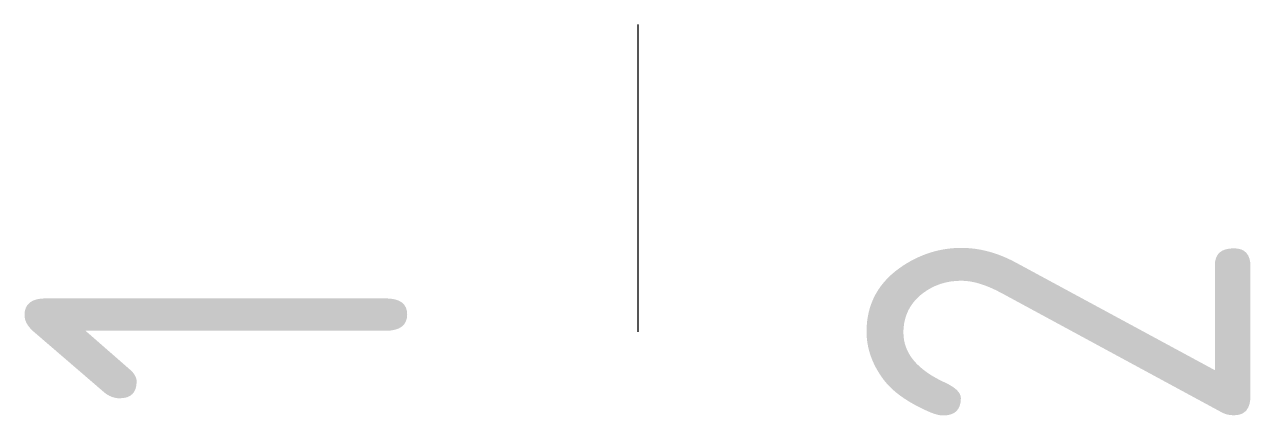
# Model space of a CAD drawing. Header units: millimetres. Extents: x -4 to 3.99, y -0.55 to 2.
import ezdxf
from ezdxf.enums import TextEntityAlignment as Align

# ---------------------------------------------------------------- set-up
doc = ezdxf.new("R2010")
doc.units = ezdxf.units.MM
doc.layers.add('SYMB_FIL', color=3, linetype='Continuous')
doc.layers.add('SYMB_TXT_CONTACT', color=2, linetype='Continuous')
doc.styles.add('NET2_5', font='isocp.shx', dxfattribs={"width": 0.9, "height": 2.5})

msp = doc.modelspace()

# ---------------------------------------------------------------- linework, layer by layer
at = {"layer": 'SYMB_FIL'}
msp.add_line((0, 0), (0, 2), dxfattribs=at)

# ---------------------------------------------------------------- texts
at = {"layer": 'SYMB_TXT_CONTACT', "style": 'NET2_5', "width": 0.9, "flags": 8}
for tag, text, p in [('2', '', (4.7366, 0)), ('1', '?POT', (-0.7464, 0))]:
    msp.add_attdef(tag, text=text, height=2.5, rotation=90, dxfattribs=at).set_placement(p, align=Align.BOTTOM_CENTER)

doc.saveas('drawing.dxf')
